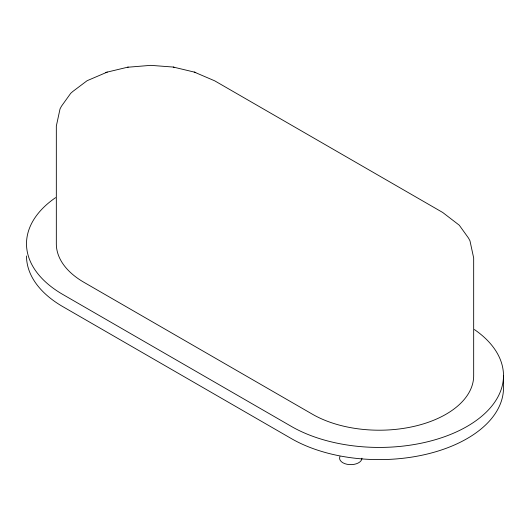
<?xml version="1.0" encoding="UTF-8"?>
<svg xmlns="http://www.w3.org/2000/svg" width="530" height="530" viewBox="0 0 530 530"><rect width="100%" height="100%" fill="white"/><g stroke="black" fill="none" stroke-linecap="round" stroke-linejoin="round"><path stroke-width="0.79" d="M107.305 72.073L87.099 80.712L72.795 91.478L70.722 93.313L61.487 106.179L60.036 108.895L56.326 126.08L56.326 243.78A94.446 54.524 0 0 0 83.985 282.338L312.448 414.235A94.446 54.524 0 0 0 415.374 426.06A94.446 54.524 0 0 0 473.674 375.684L473.674 257.984L469.964 240.792L468.513 238.083L459.278 225.21L442.722 212.484L214.663 80.812L194.232 72.073M127.465 67.257L150.765 65.349L173.264 67.058L195.789 72.451M105.748 72.451L128.273 67.058M173.264 67.058L174.072 67.257M503.5 375.684L503.5 387.854A124.265 71.749 0 0 1 426.789 454.144A124.265 71.749 0 0 1 291.361 438.588L62.898 306.685A124.265 71.749 0 0 1 26.5 255.957M55.59 197.65A124.265 71.749 0 0 0 62.898 294.508L291.361 426.411A124.265 71.749 0 0 0 463.193 428.571A124.265 71.749 0 0 0 474.41 329.554M361.944 458.192A11.183 6.459 0 0 1 349.303 464.591A11.183 6.459 0 0 1 339.962 456.522"/></g></svg>
